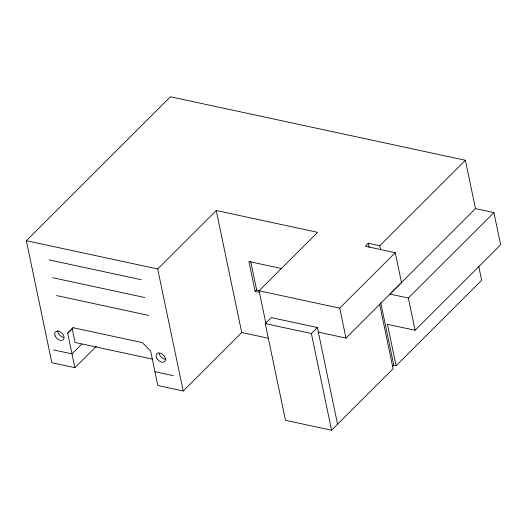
<?xml version="1.0" encoding="UTF-8"?>
<svg xmlns="http://www.w3.org/2000/svg" width="527" height="527" viewBox="0 0 527 527"><rect width="100%" height="100%" fill="white"/><g stroke="black" fill="none" stroke-linecap="round" stroke-linejoin="round"><path stroke-width="0.79" d="M96.349 346.239L74.88 367.681L51.844 362.721L26.35 240.707L170.432 96.784L465.381 160.267L475.479 208.613L390.514 293.486M74.88 367.681L67.667 333.15L73.266 327.563M81.751 344.124L71.995 353.867L53.563 349.902M67.667 333.15L73.141 327.728L142.27 342.609L150.623 351.002L157.836 385.533L183.185 390.994L157.692 268.974L216.228 210.504L317.616 232.328L259.08 290.799L265.957 323.71M259.949 292.472L255.14 291.438L256.642 289.942L250.72 261.583M183.185 390.994L241.722 332.524L216.228 210.504M379.723 304.692L393.102 368.755L331.569 430.216L285.482 420.302L265.279 323.611L271.286 317.61L317.373 327.53L337.57 424.222M465.381 160.267L379.835 245.72L368.314 243.243L365.31 246.241L395.263 252.69L401.515 282.617L345.982 338.084L318.334 332.135M331.569 430.216L311.365 333.525L317.373 327.53M345.982 338.084L339.731 308.157L395.263 252.69M392.299 366.759L393.801 365.257L396.106 365.751L387.45 324.316L415.098 330.264L408.366 298.038L493.918 212.579L475.479 208.613M415.098 330.264L500.65 244.811L493.918 212.579M396.106 365.751L481.658 280.298L478.687 266.089M281.761 268.586L248.889 261.511L255.14 291.438M389.934 294.066L408.366 298.038M256.642 289.942L259.851 290.627M26.35 240.707L157.692 268.974M259.08 290.799L339.731 308.157M49.064 259.883L141.236 279.725M52.792 277.729L144.958 297.564M265.279 323.611L311.365 333.525M241.722 332.524L268.276 338.235M56.514 295.568L148.686 315.409M152.428 359.118L75.058 342.464L72.173 328.65M154.951 371.719L173.383 375.692M379.835 245.72L380.672 249.752M368.314 243.243L369.15 247.255M380.718 302.643L393.801 365.257M63.378 337.372A5.586 3.63 45 0 1 57.713 330.613M165.926 359.295A5.586 3.63 45 0 1 159.194 353.604M156.598 357.826A5.586 3.63 45 0 0 164.74 361.548A5.586 3.63 45 0 0 161.064 353.4A5.586 3.63 45 0 0 156.598 357.826M55.21 336.002A5.586 3.63 45 0 0 63.352 339.724A5.586 3.63 45 0 0 59.676 331.575A5.586 3.63 45 0 0 55.21 336.002"/></g></svg>
